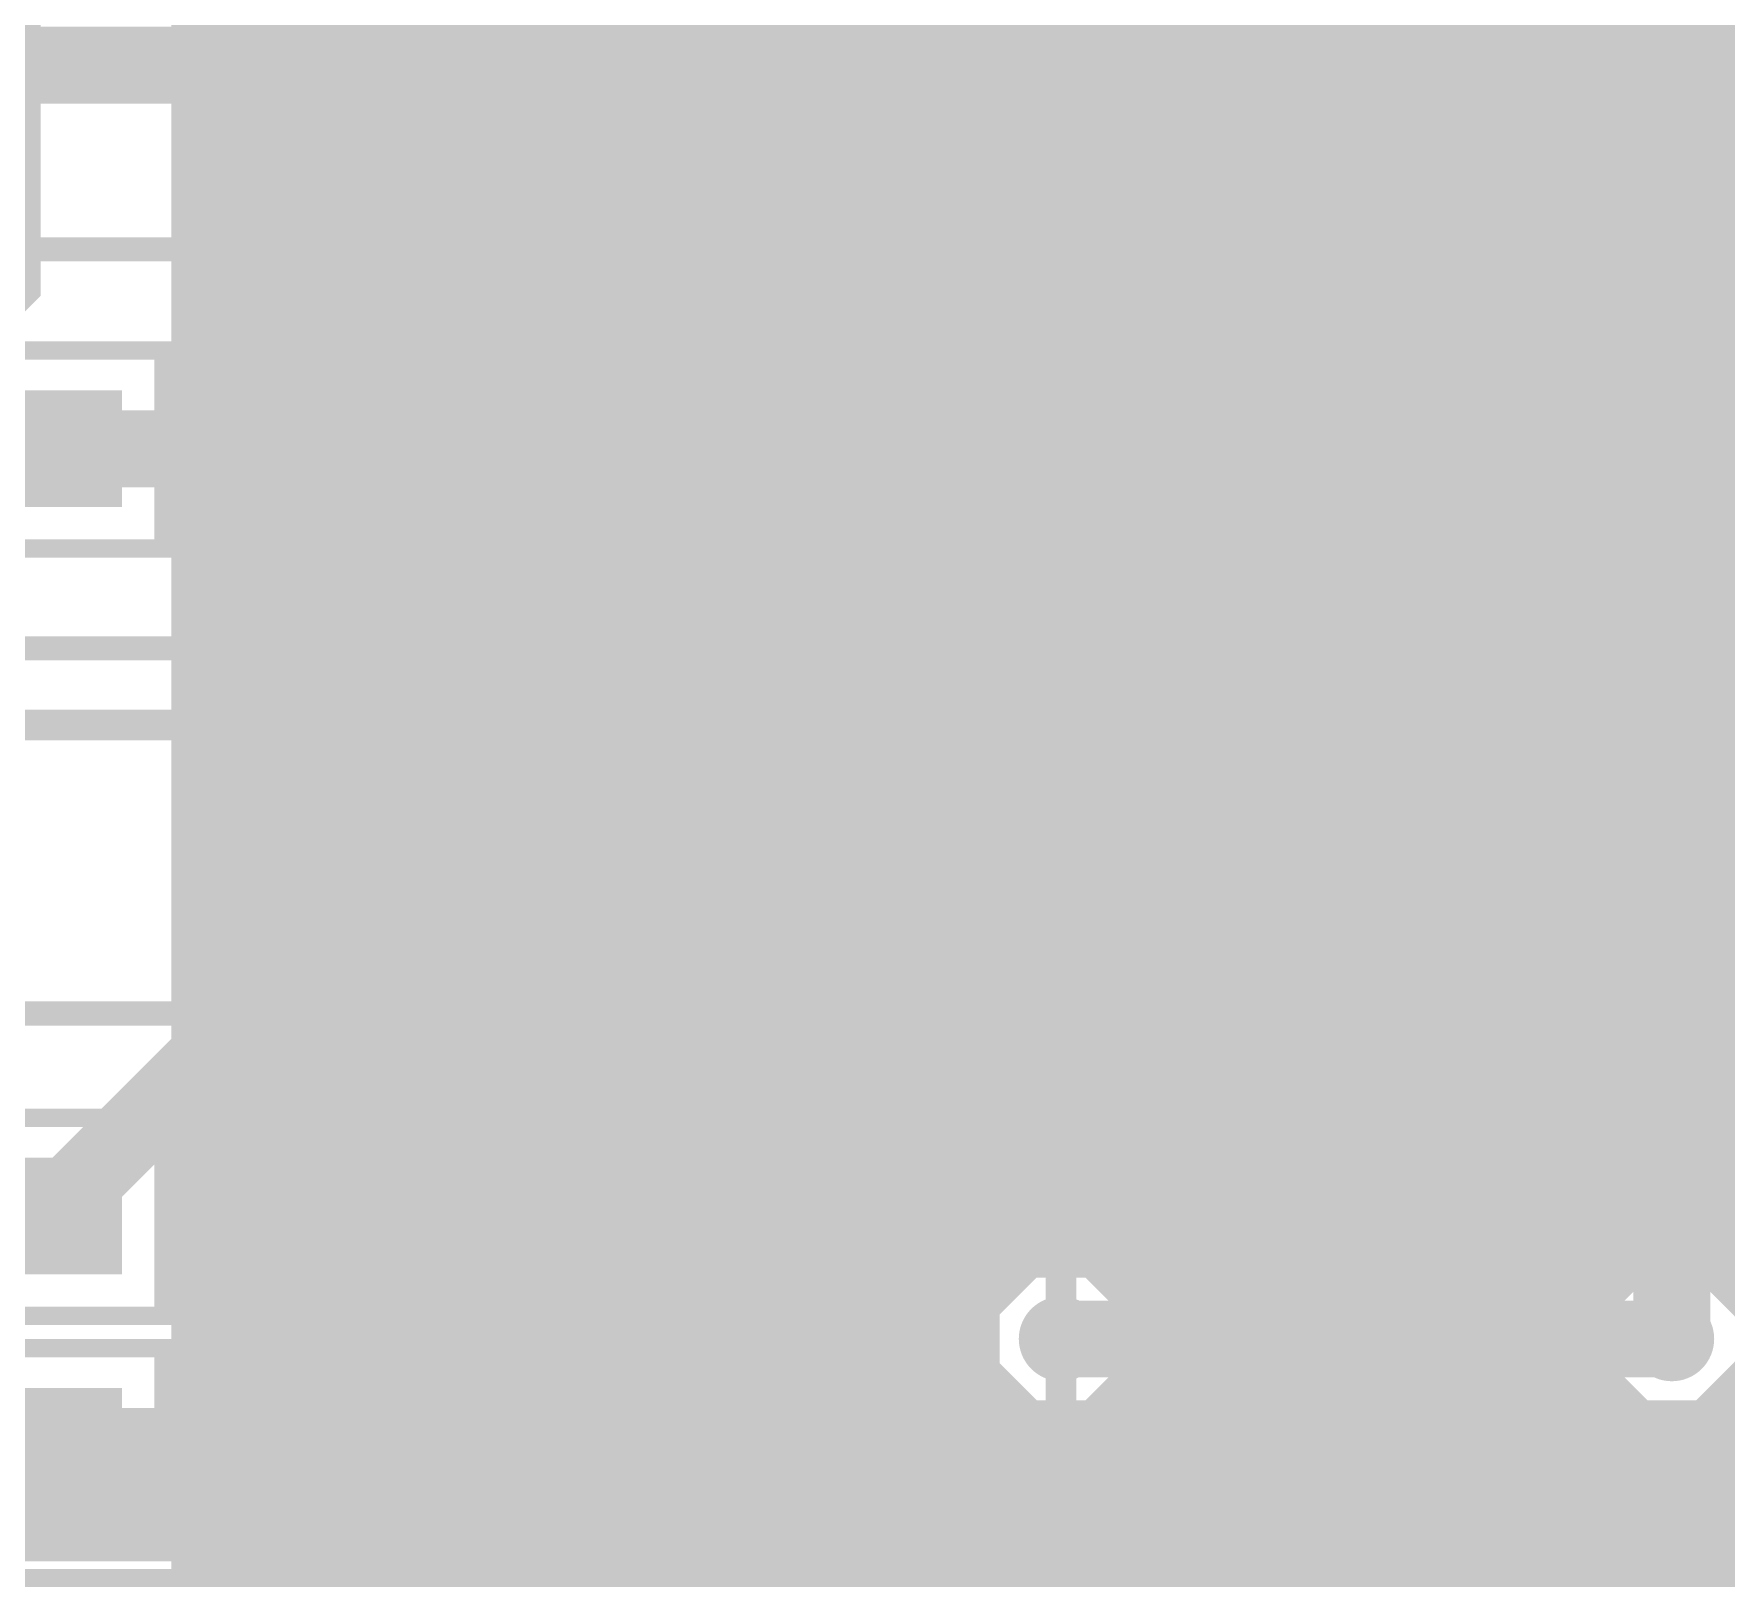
# Model space of a CAD drawing. Extents: x -5 to 208, y -5 to 206.
# Drawn here: x 66.43 to 80.43, y 172.26 to 185.04 of the extents above; entities that cross this region are included whole.
import ezdxf

# ---------------------------------------------------------------- set-up
doc = ezdxf.new("R2010")
doc.units = 0
doc.header["$MEASUREMENT"] = 0
doc.layers.get('0').update_dxf_attribs({"linetype": 'CONTINUOUS'})
for name, color, linetype in [('22-301-0_BOT', 7, 'CONTINUOUS'), ('22-301-0_DRD', 7, 'CONTINUOUS'), ('22-301-0_IN1', 1, 'CONTINUOUS'), ('22-301-0_IN2', 4, 'CONTINUOUS'), ('22-301-0_SMT', 5, 'CONTINUOUS'), ('22-301-0_SPT', 10, 'CONTINUOUS'), ('22-301-0_SST', 14, 'CONTINUOUS'), ('22-301-0_TOP', 9, 'CONTINUOUS'), ('THRUHOLE_TAP', 13, 'CONTINUOUS')]:
    doc.layers.add(name, color=color, linetype=linetype)

# ---------------------------------------------------------------- blocks, each defined once
blk = doc.blocks.new('ROUND_66')
at = {"const_width": 0.35052}
blk.add_lwpolyline([(-0.17526, 0, 1), (0.17526, 0, 1)], format="xyb", close=True, dxfattribs=at)
blk = doc.blocks.new('ROUND_68')
at = {"const_width": 0.35052}
blk.add_lwpolyline([(-0.17526, 0, 1), (0.17526, 0, 1)], format="xyb", close=True, dxfattribs=at)
blk = doc.blocks.new('RECTANGLE_5')
blk.add_solid([(0.4064, 0.4826), (0.4064, -0.4826), (-0.4064, 0.4826), (-0.4064, -0.4826)])
blk = doc.blocks.new('RECTANGLE_21')
blk.add_solid([(0.51308, 0.63627), (0.51308, -0.63627), (-0.51308, 0.63627), (-0.51308, -0.63627)])
blk = doc.blocks.new('RECTANGLE_50')
blk.add_solid([(0.65024, 0.44958), (0.65024, -0.44958), (-0.65024, 0.44958), (-0.65024, -0.44958)])
blk = doc.blocks.new('ROUND_73')
at = {"const_width": 0.10033}
blk.add_lwpolyline([(-0.050164, 0, 1), (0.050164, 0, 1)], format="xyb", close=True, dxfattribs=at)

msp = doc.modelspace()

# ---------------------------------------------------------------- linework, layer by layer
at = {"layer": '22-301-0_BOT'}
for points, const_width in [([(100.34778, 185.52922), (78.21422, 185.52922), (77.47, 184.785), (49.657, 184.785)], 0.635), ([(78.48346, 184.88152), (77.93482, 184.33288)], 0.254), ([(100.1395, 184.88152), (78.48346, 184.88152)], 0.254), ([(100.1268, 184.8866), (78.486, 184.8866)], 0.254), ([(78.5622, 184.88152), (78.5622, 174.8917)], 0.254), ([(78.7908, 184.88152), (78.7908, 174.8917)], 0.254), ([(79.0194, 184.88152), (79.0194, 174.8917)], 0.254), ([(79.248, 184.88152), (79.248, 174.8917)], 0.254), ([(79.4766, 184.88152), (79.4766, 174.8917)], 0.254), ([(79.7052, 184.88152), (79.7052, 174.8917)], 0.254), ([(79.9338, 184.88152), (79.9338, 174.92218)], 0.254), ([(80.1624, 184.88152), (80.1624, 174.89932)], 0.254), ([(80.391, 184.88152), (80.391, 174.78756)], 0.254), ([(151.18842, 184.658), (78.2574, 184.658)], 0.254), ([(78.3336, 184.73166), (78.3336, 174.8917)], 0.254), ([(78.105, 184.50306), (78.105, 174.8917)], 0.254), ([(151.36876, 184.4294), (78.0288, 184.4294)], 0.254), ([(77.8764, 184.27954), (77.8764, 174.8917)], 0.254), ([(77.47, 184.1373), (67.818, 184.1373)], 0.254), ([(67.818, 184.1373), (67.818, 173.3677)], 0.254), ([(68.0466, 184.1373), (68.0466, 173.3677)], 0.254), ([(68.2752, 184.1373), (68.2752, 173.3677)], 0.254), ([(68.5038, 184.1373), (68.5038, 173.3677)], 0.254), ([(68.7324, 184.1373), (68.7324, 173.3677)], 0.254), ([(68.961, 184.1373), (68.961, 173.3677)], 0.254), ([(69.1896, 184.1373), (69.1896, 173.3677)], 0.254), ([(69.4182, 184.1373), (69.4182, 173.3677)], 0.254), ([(69.6468, 184.1373), (69.6468, 173.3677)], 0.254), ([(69.8754, 184.1373), (69.8754, 173.3677)], 0.254), ([(70.104, 184.1373), (70.104, 173.3677)], 0.254), ([(70.3326, 184.1373), (70.3326, 173.3677)], 0.254), ([(70.5612, 184.1373), (70.5612, 173.3677)], 0.254), ([(70.7898, 184.1373), (70.7898, 173.3677)], 0.254), ([(71.0184, 184.1373), (71.0184, 173.3677)], 0.254), ([(71.247, 184.1373), (71.247, 173.3677)], 0.254), ([(71.4756, 184.1373), (71.4756, 173.3677)], 0.254), ([(71.7042, 184.1373), (71.7042, 173.3677)], 0.254), ([(71.9328, 184.1373), (71.9328, 173.3677)], 0.254), ([(72.1614, 184.1373), (72.1614, 173.3677)], 0.254), ([(72.39, 184.1373), (72.39, 173.3677)], 0.254), ([(72.6186, 184.1373), (72.6186, 173.3677)], 0.254), ([(72.8472, 184.1373), (72.8472, 173.3677)], 0.254), ([(73.0758, 184.1373), (73.0758, 173.3677)], 0.254), ([(73.3044, 184.1373), (73.3044, 173.3677)], 0.254), ([(73.533, 184.1373), (73.533, 173.3677)], 0.254), ([(73.7616, 184.1373), (73.7616, 173.3677)], 0.254), ([(73.9902, 184.1373), (73.9902, 173.3677)], 0.254), ([(74.2188, 184.1373), (74.2188, 173.3677)], 0.254), ([(74.4474, 184.1373), (74.4474, 174.72152)], 0.254), ([(74.676, 184.1373), (74.676, 174.87392)], 0.254), ([(74.9046, 184.1373), (74.9046, 174.92218)], 0.254), ([(75.1332, 184.1373), (75.1332, 174.8917)], 0.254), ([(75.3618, 184.1373), (75.3618, 174.8917)], 0.254), ([(75.5904, 184.1373), (75.5904, 174.8917)], 0.254), ([(75.819, 184.1373), (75.819, 174.8917)], 0.254), ([(76.0476, 184.1373), (76.0476, 174.8917)], 0.254), ([(76.2762, 184.1373), (76.2762, 174.8917)], 0.254), ([(76.5048, 184.1373), (76.5048, 174.8917)], 0.254), ([(76.7334, 184.1373), (76.7334, 174.8917)], 0.254), ([(76.962, 184.1373), (76.962, 174.8917)], 0.254), ([(77.1906, 184.1373), (77.1906, 174.8917)], 0.254), ([(77.4192, 184.1373), (77.4192, 174.8917)], 0.254), ([(77.6478, 184.1627), (77.6478, 174.8917)], 0.254), ([(151.65324, 184.2008), (77.7494, 184.2008)], 0.254), ([(202.057, 183.9722), (67.818, 183.9722)], 0.254), ([(202.057, 183.7436), (67.818, 183.7436)], 0.254), ([(202.057, 183.515), (67.818, 183.515)], 0.254), ([(202.057, 183.2864), (67.818, 183.2864)], 0.254), ([(202.057, 183.0578), (67.818, 183.0578)], 0.254), ([(202.057, 182.8292), (67.818, 182.8292)], 0.254), ([(202.057, 182.6006), (67.818, 182.6006)], 0.254), ([(202.057, 182.372), (67.818, 182.372)], 0.254), ([(185.63336, 182.1434), (67.818, 182.1434)], 0.254), ([(185.44794, 181.9148), (67.818, 181.9148)], 0.254), ([(185.37936, 181.6862), (67.818, 181.6862)], 0.254), ([(185.39206, 181.4576), (67.818, 181.4576)], 0.254), ([(185.49112, 181.229), (67.818, 181.229)], 0.254), ([(81.49844, 181.0004), (67.818, 181.0004)], 0.254), ([(81.13522, 180.7718), (67.818, 180.7718)], 0.254), ([(81.01076, 180.5432), (67.818, 180.5432)], 0.254), ([(80.98028, 180.3146), (67.818, 180.3146)], 0.254), ([(81.03108, 180.086), (67.818, 180.086)], 0.254), ([(81.18094, 179.8574), (67.818, 179.8574)], 0.254), ([(91.99626, 179.6288), (67.818, 179.6288)], 0.254), ([(92.22486, 179.4002), (67.818, 179.4002)], 0.254), ([(92.45346, 179.1716), (67.818, 179.1716)], 0.254), ([(92.68206, 178.943), (67.818, 178.943)], 0.254), ([(92.91066, 178.7144), (67.818, 178.7144)], 0.254), ([(93.13926, 178.4858), (67.818, 178.4858)], 0.254), ([(93.36786, 178.2572), (67.818, 178.2572)], 0.254), ([(93.55836, 178.0286), (67.818, 178.0286)], 0.254), ([(106.6038, 177.8), (67.818, 177.8)], 0.254), ([(106.6038, 177.5714), (67.818, 177.5714)], 0.254), ([(106.6038, 177.3428), (67.818, 177.3428)], 0.254), ([(106.6038, 177.1142), (67.818, 177.1142)], 0.254), ([(96.67494, 176.8856), (67.818, 176.8856)], 0.254), ([(96.52508, 176.657), (67.818, 176.657)], 0.254), ([(96.47428, 176.4284), (67.818, 176.4284)], 0.254), ([(96.50476, 176.1998), (67.818, 176.1998)], 0.254), ([(96.62922, 175.9712), (67.818, 175.9712)], 0.254), ([(96.6978, 175.7426), (67.818, 175.7426)], 0.254), ([(96.6978, 175.514), (67.818, 175.514)], 0.254), ([(96.6978, 175.2854), (67.818, 175.2854)], 0.254), ([(96.6978, 175.0568), (67.818, 175.0568)], 0.254), ([(74.58202, 174.8282), (67.818, 174.8282)], 0.254), ([(79.77632, 174.8917), (75.13574, 174.8917)], 0.254), ([(96.6978, 174.8282), (80.33258, 174.8282)], 0.254), ([(74.35088, 174.5996), (67.818, 174.5996)], 0.254), ([(74.93, 174.244), (79.9846, 174.244)], 0.635), ([(74.26198, 174.371), (67.818, 174.371)], 0.254), ([(74.2569, 174.1424), (67.818, 174.1424)], 0.254), ([(74.33564, 173.9138), (67.818, 173.9138)], 0.254), ([(74.4474, 173.76394), (74.4474, 173.3677)], 0.254), ([(80.391, 173.6979), (80.391, 173.3677)], 0.254), ([(74.54138, 173.6852), (67.818, 173.6852)], 0.254), ([(74.676, 173.61408), (74.676, 173.3677)], 0.254), ([(74.9046, 173.56328), (74.9046, 173.3677)], 0.254), ([(75.1332, 173.59376), (75.1332, 173.3677)], 0.254), ([(79.77632, 173.5963), (75.13574, 173.5963)], 0.254), ([(75.3618, 173.5963), (75.3618, 173.3677)], 0.254), ([(75.5904, 173.5963), (75.5904, 173.3677)], 0.254), ([(75.819, 173.5963), (75.819, 173.3677)], 0.254), ([(76.0476, 173.5963), (76.0476, 173.3677)], 0.254), ([(76.2762, 173.5963), (76.2762, 173.3677)], 0.254), ([(76.5048, 173.5963), (76.5048, 173.3677)], 0.254), ([(76.7334, 173.5963), (76.7334, 173.3677)], 0.254), ([(76.962, 173.5963), (76.962, 173.3677)], 0.254), ([(77.1906, 173.5963), (77.1906, 173.3677)], 0.254), ([(77.4192, 173.5963), (77.4192, 173.3677)], 0.254), ([(77.6478, 173.5963), (77.6478, 173.3677)], 0.254), ([(77.8764, 173.5963), (77.8764, 173.3677)], 0.254), ([(78.105, 173.5963), (78.105, 173.3677)], 0.254), ([(78.3336, 173.5963), (78.3336, 173.3677)], 0.254), ([(78.5622, 173.5963), (78.5622, 173.3677)], 0.254), ([(78.7908, 173.5963), (78.7908, 173.3677)], 0.254), ([(79.0194, 173.5963), (79.0194, 173.3677)], 0.254), ([(79.248, 173.5963), (79.248, 173.3677)], 0.254), ([(79.4766, 173.5963), (79.4766, 173.3677)], 0.254), ([(79.7052, 173.5963), (79.7052, 173.3677)], 0.254), ([(79.9338, 173.56582), (79.9338, 173.3677)], 0.254), ([(80.1624, 173.58614), (80.1624, 173.3677)], 0.254), ([(96.6978, 173.6852), (80.37068, 173.6852)], 0.254), ([(96.6978, 173.4566), (67.818, 173.4566)], 0.254), ([(95.42272, 173.3677), (67.818, 173.3677)], 0.254), ([(95.631, 172.72), (64.643, 172.72), (64.008, 172.085)], 0.635)]:
    msp.add_lwpolyline(points, dxfattribs=dict(at, const_width=const_width))
at = {"layer": '22-301-0_BOT', "const_width": 0.254}
for points in [[(77.47, 184.1373, 0.1989118), (77.92799, 184.32701)], [(77.47, 184.1373, 0.1989118), (77.92799, 184.32701)], [(74.93, 174.92472, 0.4142136), (74.24928, 174.244)], [(75.13574, 174.8917, 0.0770437), (74.93, 174.92359)], [(79.9846, 174.92472, 0.077939), (79.77621, 174.89204)], [(80.66532, 174.244, 0.4142136), (79.9846, 174.92472)], [(74.24928, 174.244, 0.4142136), (74.93, 173.56328)], [(79.9846, 173.56328, 0.4142136), (80.66532, 174.244)], [(74.93, 173.56328, 0.0770435), (75.13608, 173.59522)], [(79.77632, 173.5963, 0.0779385), (79.9846, 173.56364)]]:
    msp.add_lwpolyline(points, format="xyb", dxfattribs=at)
at = {"layer": '22-301-0_DRD', "const_width": 0.254}
for points in [[(70.8406, 183.769), (70.4596, 183.388)], [(71.3486, 183.769), (70.8406, 183.769)], [(71.7296, 183.388), (71.3486, 183.769)], [(70.4596, 183.388), (70.4596, 182.88)], [(71.7296, 182.88), (71.7296, 183.388)], [(70.4596, 182.88), (70.8406, 182.499)], [(71.3486, 182.499), (71.7296, 182.88)], [(70.8406, 182.499), (71.3486, 182.499)], [(74.676, 174.879), (74.295, 174.498)], [(75.184, 174.879), (74.676, 174.879)], [(75.565, 174.498), (75.184, 174.879)], [(79.7306, 174.879), (79.3496, 174.498)], [(80.2386, 174.879), (79.7306, 174.879)], [(80.6196, 174.498), (80.2386, 174.879)], [(74.295, 174.498), (74.295, 173.99)], [(75.565, 173.99), (75.565, 174.498)], [(79.3496, 174.498), (79.3496, 173.99)], [(73.4314, 174.371), (73.0504, 173.99)], [(73.4314, 174.371), (73.0504, 173.99)], [(73.9394, 174.371), (73.4314, 174.371)], [(73.9394, 174.371), (73.4314, 174.371)], [(74.3204, 173.99), (73.9394, 174.371)], [(74.3204, 173.99), (73.9394, 174.371)], [(73.0504, 173.99), (73.0504, 173.482)], [(73.0504, 173.99), (73.0504, 173.482)], [(74.295, 173.99), (74.676, 173.609)], [(74.3204, 173.482), (74.3204, 173.99)], [(74.3204, 173.482), (74.3204, 173.99)], [(75.184, 173.609), (75.565, 173.99)], [(79.3496, 173.99), (79.7306, 173.609)], [(80.2386, 173.609), (80.6196, 173.99)], [(74.676, 173.609), (75.184, 173.609)], [(79.7306, 173.609), (80.2386, 173.609)], [(73.0504, 173.482), (73.4314, 173.101)], [(73.0504, 173.482), (73.4314, 173.101)], [(73.9394, 173.101), (74.3204, 173.482)], [(73.9394, 173.101), (74.3204, 173.482)], [(73.4314, 173.101), (73.9394, 173.101)], [(73.4314, 173.101), (73.9394, 173.101)]]:
    msp.add_lwpolyline(points, dxfattribs=at)
at = {"layer": '22-301-0_IN1', "const_width": 0.254}
for points in [[(67.691, 203.327), (67.691, 155.95092)], [(67.8688, 203.327), (67.8688, 155.99664)], [(68.0974, 203.327), (68.0974, 155.98394)], [(68.326, 203.327), (68.326, 155.88488)], [(68.5546, 203.327), (68.5546, 155.62072)], [(70.1548, 203.327), (70.1548, 136.65708)], [(71.755, 203.327), (71.755, 158.52902)], [(71.9836, 203.327), (71.9836, 158.53156)], [(72.2122, 203.327), (72.2122, 158.45536)], [(72.4408, 203.327), (72.4408, 158.24708)], [(72.6694, 203.327), (72.6694, 153.96972)], [(72.898, 203.327), (72.898, 154.23388)], [(73.1266, 203.327), (73.1266, 154.33294)], [(73.3552, 203.327), (73.3552, 154.34564)], [(73.5838, 203.327), (73.5838, 154.27706)], [(73.8124, 203.327), (73.8124, 154.09164)], [(75.4126, 203.327), (75.4126, 174.72152)], [(75.6412, 203.327), (75.6412, 172.12818)], [(75.8698, 203.327), (75.8698, 172.10532)], [(76.0984, 203.327), (76.0984, 171.99356)], [(76.327, 203.327), (76.327, 171.6913)], [(76.5556, 203.327), (76.5556, 126.90094)], [(76.7842, 203.327), (76.7842, 126.91364)], [(77.0128, 203.327), (77.0128, 126.84506)], [(77.2414, 203.327), (77.2414, 161.84372)], [(77.47, 203.327), (77.47, 162.10788)], [(77.6986, 203.327), (77.6986, 162.20694)], [(77.9272, 203.327), (77.9272, 162.21964)], [(78.1558, 203.327), (78.1558, 162.15106)], [(78.3844, 203.327), (78.3844, 161.96564)], [(78.613, 203.327), (78.613, 158.02102)], [(78.8416, 203.327), (78.8416, 158.02356)], [(79.0702, 203.327), (79.0702, 157.94736)], [(79.2988, 203.327), (79.2988, 157.73908)], [(79.5274, 203.327), (79.5274, 174.74692)], [(79.756, 203.327), (79.756, 174.88408)], [(79.9846, 203.327), (79.9846, 174.92472)], [(80.2132, 203.327), (80.2132, 174.88408)], [(80.4418, 203.327), (80.4418, 174.74692)], [(71.5264, 196.43344), (71.5264, 158.44012)], [(70.3834, 196.11594), (70.3834, 154.35072)], [(71.2978, 196.07022), (71.2978, 158.20898)], [(70.612, 195.96608), (70.612, 154.61488)], [(70.8406, 195.91528), (70.8406, 154.71394)], [(71.0692, 195.94576), (71.0692, 154.72664)], [(68.7832, 193.92138), (68.7832, 157.35808)], [(69.9262, 193.96202), (69.9262, 157.31998)], [(69.6976, 193.73088), (69.6976, 157.55112)], [(69.0118, 193.71564), (69.0118, 157.56636)], [(69.2404, 193.6369), (69.2404, 157.64256)], [(69.469, 193.64198), (69.469, 157.64002)], [(75.184, 192.28816), (75.184, 174.87392)], [(74.041, 192.07988), (74.041, 153.84272)], [(74.2696, 191.91224), (74.2696, 174.40402)], [(74.9554, 191.9859), (74.9554, 174.92218)], [(74.4982, 191.85382), (74.4982, 174.76978)], [(74.7268, 191.87414), (74.7268, 174.8917)], [(99.84994, 185.0644), (67.691, 185.0644)], [(151.09444, 184.8358), (67.691, 184.8358)], [(151.22398, 184.6072), (67.691, 184.6072)], [(151.41956, 184.3786), (67.691, 184.3786)], [(151.74214, 184.15), (67.691, 184.15)], [(199.644, 183.9214), (67.691, 183.9214)], [(199.644, 183.6928), (67.691, 183.6928)], [(199.644, 183.4642), (67.691, 183.4642)], [(199.644, 183.2356), (67.691, 183.2356)], [(199.644, 183.007), (67.691, 183.007)], [(199.644, 182.7784), (67.691, 182.7784)], [(199.644, 182.5498), (67.691, 182.5498)], [(199.644, 182.3212), (67.691, 182.3212)], [(185.57494, 182.0926), (67.691, 182.0926)], [(185.42508, 181.864), (67.691, 181.864)], [(185.37428, 181.6354), (67.691, 181.6354)], [(185.40476, 181.4068), (67.691, 181.4068)], [(185.52922, 181.1782), (67.691, 181.1782)], [(81.35874, 180.9496), (67.691, 180.9496)], [(81.09712, 180.721), (67.691, 180.721)], [(80.99806, 180.4924), (67.691, 180.4924)], [(80.98536, 180.2638), (67.691, 180.2638)], [(81.05394, 180.0352), (67.691, 180.0352)], [(81.23936, 179.8066), (67.691, 179.8066)], [(106.49712, 179.578), (67.691, 179.578)], [(106.39806, 179.3494), (67.691, 179.3494)], [(93.59138, 179.1208), (67.691, 179.1208)], [(93.38564, 178.8922), (67.691, 178.8922)], [(93.3069, 178.6636), (67.691, 178.6636)], [(93.31198, 178.435), (67.691, 178.435)], [(93.40088, 178.2064), (67.691, 178.2064)], [(93.63202, 177.9778), (67.691, 177.9778)], [(109.95914, 177.7492), (67.691, 177.7492)], [(110.0709, 177.5206), (67.691, 177.5206)], [(110.37316, 177.292), (67.691, 177.292)], [(96.99244, 177.0634), (67.691, 177.0634)], [(96.62922, 176.8348), (67.691, 176.8348)], [(96.50476, 176.6062), (67.691, 176.6062)], [(96.47428, 176.3776), (67.691, 176.3776)], [(96.52508, 176.149), (67.691, 176.149)], [(96.67494, 175.9204), (67.691, 175.9204)], [(187.05576, 175.6918), (67.691, 175.6918)], [(187.18022, 175.4632), (67.691, 175.4632)], [(187.54344, 175.2346), (67.691, 175.2346)], [(199.644, 175.006), (67.691, 175.006)], [(74.50836, 174.7774), (67.691, 174.7774)], [(79.56296, 174.7774), (75.35164, 174.7774)], [(199.644, 174.7774), (80.40624, 174.7774)], [(74.32294, 174.5488), (67.691, 174.5488)], [(79.37754, 174.5488), (75.53706, 174.5488)], [(74.25436, 174.3202), (67.691, 174.3202)], [(79.30896, 174.3202), (75.60564, 174.3202)], [(74.26706, 174.0916), (67.691, 174.0916)], [(74.2696, 174.08144), (74.2696, 156.37764)], [(79.32166, 174.0916), (75.59294, 174.0916)], [(74.36612, 173.863), (67.691, 173.863)], [(79.42072, 173.863), (75.49388, 173.863)], [(199.644, 173.863), (80.54848, 173.863)], [(74.4982, 173.71822), (74.4982, 156.56306)], [(75.4126, 173.76394), (75.4126, 172.06976)], [(79.5274, 173.74108), (79.5274, 155.87218)], [(80.4418, 173.74108), (80.4418, 167.259)], [(74.62774, 173.6344), (67.691, 173.6344)], [(74.7268, 173.59376), (74.7268, 156.63164)], [(74.9554, 173.56328), (74.9554, 156.61894)], [(75.184, 173.61408), (75.184, 171.90212)], [(79.68234, 173.6344), (75.22972, 173.6344)], [(79.756, 173.60392), (79.756, 155.82392)], [(79.9846, 173.56328), (79.9846, 167.259)], [(80.2132, 173.60392), (80.2132, 167.259)], [(119.59844, 173.6344), (80.28432, 173.6344)], [(119.23522, 173.4058), (67.691, 173.4058)], [(95.12808, 173.1772), (67.691, 173.1772)], [(94.99092, 172.9486), (67.691, 172.9486)], [(94.95028, 172.72), (67.691, 172.72)], [(94.99092, 172.4914), (67.691, 172.4914)], [(95.12808, 172.2628), (67.691, 172.2628)]]:
    msp.add_lwpolyline(points, dxfattribs=at)
for points in [[(74.93, 174.92472, 0.4142136), (74.24928, 174.244)], [(75.61072, 174.244, 0.4142136), (74.93, 174.92472)], [(79.9846, 174.92472, 0.4142136), (79.30388, 174.244)], [(80.66532, 174.244, 0.4142136), (79.9846, 174.92472)], [(74.24928, 174.244, 0.4142136), (74.93, 173.56328)], [(74.93, 173.56328, 0.4142136), (75.61072, 174.244)], [(79.30388, 174.244, 0.4142136), (79.9846, 173.56328)], [(79.9846, 173.56328, 0.4142136), (80.66532, 174.244)]]:
    msp.add_lwpolyline(points, format="xyb", dxfattribs=at)
at = {"layer": '22-301-0_IN2', "const_width": 0.254}
for points in [[(67.691, 205.232), (67.691, 179.7812)], [(67.8688, 205.232), (67.8688, 179.7812)], [(68.0974, 205.232), (68.0974, 179.7812)], [(68.326, 205.232), (68.326, 179.7812)], [(68.5546, 205.232), (68.5546, 179.7812)], [(70.1548, 205.232), (70.1548, 179.7812)], [(71.755, 205.232), (71.755, 179.7812)], [(71.9836, 205.232), (71.9836, 179.7812)], [(72.2122, 205.232), (72.2122, 179.7812)], [(72.4408, 205.232), (72.4408, 179.7812)], [(72.6694, 205.232), (72.6694, 179.7812)], [(72.898, 205.232), (72.898, 179.7812)], [(73.1266, 205.232), (73.1266, 179.7812)], [(73.3552, 205.232), (73.3552, 179.7812)], [(73.5838, 205.232), (73.5838, 179.7812)], [(73.8124, 205.232), (73.8124, 179.7812)], [(75.4126, 205.232), (75.4126, 179.7812)], [(75.6412, 205.232), (75.6412, 179.7812)], [(75.8698, 205.232), (75.8698, 179.7812)], [(76.0984, 205.232), (76.0984, 179.7812)], [(76.327, 205.232), (76.327, 179.7812)], [(76.5556, 205.232), (76.5556, 179.7812)], [(76.7842, 205.232), (76.7842, 179.7812)], [(77.0128, 205.232), (77.0128, 179.7812)], [(77.2414, 205.232), (77.2414, 179.7812)], [(77.47, 205.232), (77.47, 179.7812)], [(77.6986, 205.232), (77.6986, 179.7812)], [(77.9272, 205.232), (77.9272, 179.7812)], [(78.1558, 205.232), (78.1558, 179.7812)], [(78.3844, 205.232), (78.3844, 179.7812)], [(78.613, 205.232), (78.613, 179.7812)], [(78.8416, 205.232), (78.8416, 179.7812)], [(79.0702, 205.232), (79.0702, 179.7812)], [(79.2988, 205.232), (79.2988, 179.7812)], [(79.5274, 205.232), (79.5274, 179.7812)], [(79.756, 205.232), (79.756, 179.7812)], [(79.9846, 205.232), (79.9846, 179.7812)], [(80.2132, 205.232), (80.2132, 179.7812)], [(80.4418, 205.232), (80.4418, 179.7812)], [(71.5264, 196.43344), (71.5264, 179.7812)], [(70.3834, 196.11594), (70.3834, 179.7812)], [(71.2978, 196.07022), (71.2978, 179.7812)], [(70.612, 195.96608), (70.612, 179.7812)], [(70.8406, 195.91528), (70.8406, 179.7812)], [(71.0692, 195.94576), (71.0692, 179.7812)], [(68.7832, 193.92138), (68.7832, 179.7812)], [(69.9262, 193.96202), (69.9262, 179.7812)], [(69.6976, 193.73088), (69.6976, 179.7812)], [(69.0118, 193.71564), (69.0118, 179.7812)], [(69.2404, 193.6369), (69.2404, 179.7812)], [(69.469, 193.64198), (69.469, 179.7812)], [(75.184, 192.28816), (75.184, 179.7812)], [(74.041, 192.07988), (74.041, 179.7812)], [(74.2696, 191.91224), (74.2696, 179.7812)], [(74.9554, 191.9859), (74.9554, 179.7812)], [(74.4982, 191.85382), (74.4982, 179.7812)], [(74.7268, 191.87414), (74.7268, 179.7812)], [(99.9363, 184.9882), (67.691, 184.9882)], [(151.13, 184.7596), (67.691, 184.7596)], [(151.27986, 184.531), (67.691, 184.531)], [(151.50846, 184.3024), (67.691, 184.3024)], [(151.9174, 184.0738), (67.691, 184.0738)], [(199.644, 183.8452), (67.691, 183.8452)], [(199.644, 183.6166), (67.691, 183.6166)], [(199.644, 183.388), (67.691, 183.388)], [(199.644, 183.1594), (67.691, 183.1594)], [(199.644, 182.9308), (67.691, 182.9308)], [(199.644, 182.7022), (67.691, 182.7022)], [(199.644, 182.4736), (67.691, 182.4736)], [(185.81116, 182.245), (67.691, 182.245)], [(185.5089, 182.0164), (67.691, 182.0164)], [(185.39714, 181.7878), (67.691, 181.7878)], [(185.37682, 181.5592), (67.691, 181.5592)], [(185.43524, 181.3306), (67.691, 181.3306)], [(185.60288, 181.102), (67.691, 181.102)], [(81.23936, 180.8734), (67.691, 180.8734)], [(81.05394, 180.6448), (67.691, 180.6448)], [(22.352, 180.467), (22.352, 180.34), (23.368, 179.324), (106.172, 179.324), (106.807, 179.959), (107.315, 179.959), (108.077, 179.197), (146.812, 179.197), (147.066, 179.451), (196.469, 179.451), (197.485, 180.467)], [(80.98536, 180.4162), (67.691, 180.4162)], [(80.99806, 180.1876), (67.691, 180.1876)], [(81.09712, 179.959), (67.691, 179.959)], [(81.27238, 179.7812), (67.691, 179.7812)], [(67.691, 178.8668), (67.691, 157.49016)], [(93.37294, 178.8668), (67.691, 178.8668)], [(93.35008, 178.816), (67.691, 178.816)], [(67.8688, 178.8668), (67.8688, 157.66796)], [(68.0974, 178.8668), (68.0974, 157.89656)], [(68.326, 178.8668), (68.326, 158.12516)], [(68.5546, 178.8668), (68.5546, 158.35376)], [(68.7832, 178.8668), (68.7832, 158.58236)], [(69.0118, 178.8668), (69.0118, 158.81096)], [(69.2404, 178.8668), (69.2404, 159.03956)], [(69.469, 178.8668), (69.469, 159.26816)], [(69.6976, 178.8668), (69.6976, 159.49676)], [(69.9262, 178.8668), (69.9262, 159.72536)], [(70.1548, 178.8668), (70.1548, 159.95396)], [(70.3834, 178.8668), (70.3834, 160.18256)], [(70.612, 178.8668), (70.612, 160.41116)], [(70.8406, 178.8668), (70.8406, 160.63976)], [(71.0692, 178.8668), (71.0692, 160.86836)], [(71.2978, 178.8668), (71.2978, 161.09696)], [(71.5264, 178.8668), (71.5264, 161.32556)], [(71.755, 178.8668), (71.755, 161.55416)], [(71.9836, 178.8668), (71.9836, 161.78276)], [(72.2122, 178.8668), (72.2122, 162.01136)], [(72.4408, 178.8668), (72.4408, 162.23996)], [(72.6694, 178.8668), (72.6694, 162.46856)], [(72.898, 178.8668), (72.898, 162.68446)], [(73.1266, 178.8668), (73.1266, 162.7632)], [(73.3552, 178.8668), (73.3552, 162.7632)], [(73.5838, 178.8668), (73.5838, 162.7632)], [(73.8124, 178.8668), (73.8124, 162.7632)], [(74.041, 178.8668), (74.041, 162.7632)], [(74.2696, 178.8668), (74.2696, 174.40402)], [(74.4982, 178.8668), (74.4982, 174.76978)], [(74.7268, 178.8668), (74.7268, 174.8917)], [(74.9554, 178.8668), (74.9554, 174.92218)], [(75.184, 178.8668), (75.184, 174.87392)], [(75.4126, 178.8668), (75.4126, 174.72152)], [(75.6412, 178.8668), (75.6412, 172.12818)], [(75.8698, 178.8668), (75.8698, 172.10532)], [(76.0984, 178.8668), (76.0984, 171.99356)], [(76.327, 178.8668), (76.327, 171.6913)], [(76.5556, 178.8668), (76.5556, 171.23156)], [(76.7842, 178.8668), (76.7842, 171.00296)], [(77.0128, 178.8668), (77.0128, 170.77436)], [(77.2414, 178.8668), (77.2414, 170.54576)], [(77.47, 178.8668), (77.47, 170.31716)], [(77.6986, 178.8668), (77.6986, 170.08856)], [(77.9272, 178.8668), (77.9272, 169.85996)], [(78.1558, 178.8668), (78.1558, 169.63136)], [(78.3844, 178.8668), (78.3844, 169.40276)], [(78.613, 178.8668), (78.613, 169.17416)], [(78.8416, 178.8668), (78.8416, 168.94556)], [(79.0702, 178.8668), (79.0702, 168.71696)], [(79.2988, 178.8668), (79.2988, 168.48836)], [(79.5274, 178.8668), (79.5274, 174.74692)], [(79.756, 178.8668), (79.756, 174.88408)], [(79.9846, 178.8668), (79.9846, 174.92472)], [(80.2132, 178.8668), (80.2132, 174.88408)], [(80.4418, 178.8668), (80.4418, 174.74692)], [(93.29928, 178.5874), (67.691, 178.5874)], [(93.32976, 178.3588), (67.691, 178.3588)], [(93.45422, 178.1302), (67.691, 178.1302)], [(93.81744, 177.9016), (67.691, 177.9016)], [(109.98708, 177.673), (67.691, 177.673)], [(110.13694, 177.4444), (67.691, 177.4444)], [(148.209, 177.2158), (67.691, 177.2158)], [(96.80702, 176.9872), (67.691, 176.9872)], [(96.57588, 176.7586), (67.691, 176.7586)], [(96.48698, 176.53), (67.691, 176.53)], [(96.4819, 176.3014), (67.691, 176.3014)], [(96.56064, 176.0728), (67.691, 176.0728)], [(96.76638, 175.8442), (67.691, 175.8442)], [(147.4597, 175.6156), (67.691, 175.6156)], [(187.25388, 175.387), (67.691, 175.387)], [(199.644, 175.1584), (67.691, 175.1584)], [(199.644, 174.9298), (67.691, 174.9298)], [(74.42708, 174.7012), (67.691, 174.7012)], [(79.48168, 174.7012), (75.43292, 174.7012)], [(199.644, 174.7012), (80.48752, 174.7012)], [(74.28992, 174.4726), (67.691, 174.4726)], [(79.34452, 174.4726), (75.57008, 174.4726)], [(74.24928, 174.244), (67.691, 174.244)], [(79.30388, 174.244), (75.61072, 174.244)], [(74.28992, 174.0154), (67.691, 174.0154)], [(74.2696, 174.08144), (74.2696, 162.7632)], [(79.34452, 174.0154), (75.57008, 174.0154)], [(74.42708, 173.7868), (67.691, 173.7868)], [(74.4982, 173.71822), (74.4982, 162.7632)], [(75.4126, 173.76394), (75.4126, 172.06976)], [(79.48168, 173.7868), (75.43292, 173.7868)], [(79.5274, 173.74108), (79.5274, 168.4782)], [(80.4418, 173.74108), (80.4418, 168.4782)], [(199.644, 173.7868), (80.48752, 173.7868)], [(119.41302, 173.5582), (67.691, 173.5582)], [(74.7268, 173.59376), (74.7268, 162.7632)], [(74.9554, 173.56328), (74.9554, 162.7632)], [(75.184, 173.61408), (75.184, 171.90212)], [(79.756, 173.60392), (79.756, 168.4782)], [(79.9846, 173.56328), (79.9846, 168.4782)], [(80.2132, 173.60392), (80.2132, 168.4782)], [(95.32874, 173.3296), (67.691, 173.3296)], [(95.06712, 173.101), (67.691, 173.101)], [(94.96806, 172.8724), (67.691, 172.8724)], [(94.95536, 172.6438), (67.691, 172.6438)], [(95.02394, 172.4152), (67.691, 172.4152)], [(95.20936, 172.1866), (67.691, 172.1866)]]:
    msp.add_lwpolyline(points, dxfattribs=at)
for points in [[(74.93, 174.92472, 0.4142136), (74.24928, 174.244)], [(75.61072, 174.244, 0.4142136), (74.93, 174.92472)], [(79.9846, 174.92472, 0.4142136), (79.30388, 174.244)], [(80.66532, 174.244, 0.4142136), (79.9846, 174.92472)], [(74.24928, 174.244, 0.4142136), (74.93, 173.56328)], [(74.93, 173.56328, 0.4142136), (75.61072, 174.244)], [(79.30388, 174.244, 0.4142136), (79.9846, 173.56328)], [(79.9846, 173.56328, 0.4142136), (80.66532, 174.244)]]:
    msp.add_lwpolyline(points, format="xyb", dxfattribs=at)
at = {"layer": '22-301-0_SST'}
for points, const_width in [([(66.294, 186.2836), (70.104, 186.2836), (70.104, 183.261), (65.7606, 183.261), (65.7606, 185.7502), (66.294, 186.2836)], 0.20066), ([(78.486, 183.2864), (74.676, 183.2864), (74.676, 186.309), (79.0194, 186.309), (79.0194, 183.8198), (78.486, 183.2864)], 0.20066), ([(80.09636, 183.44642), (80.09636, 183.1213)], 0.1524), ([(80.23352, 183.45404), (80.23352, 183.11368)], 0.1524), ([(80.34528, 183.34228), (80.00492, 183.34228)], 0.1524), ([(80.33766, 183.20512), (80.01254, 183.20512)], 0.1524), ([(76.62418, 181.82844), (76.62418, 182.84444), (76.50734, 182.67426)], 0.1524), ([(72.00138, 181.92496), (72.35698, 181.92496), (72.47382, 182.26278), (72.47382, 182.60314), (72.35698, 182.94096), (72.00138, 182.94096)], 0.1524), ([(72.0598, 181.92496), (72.0598, 182.94096)], 0.1524), ([(73.2536, 181.92496), (72.83958, 181.92496), (72.83958, 182.94096)], 0.1524), ([(74.0918, 181.92496), (73.61682, 181.92496), (74.0918, 182.60314), (74.0918, 182.77078), (74.03338, 182.94096), (73.67778, 182.94096), (73.61682, 182.77078)], 0.1524), ([(76.02474, 182.84444), (76.02474, 181.99862), (75.96378, 181.82844), (75.60818, 181.82844), (75.54976, 181.99862), (75.54976, 182.84444)], 0.1524), ([(77.52334, 182.33644), (77.58176, 182.50662), (77.58176, 182.67426), (77.52334, 182.84444), (77.16774, 182.84444), (77.10678, 182.67426), (77.10678, 182.50662), (77.16774, 182.33644), (77.52334, 182.33644), (77.58176, 182.16626), (77.58176, 181.99862), (77.52334, 181.82844), (77.16774, 181.82844), (77.10678, 181.99862), (77.10678, 182.16626), (77.16774, 182.33644)], 0.1524), ([(71.628, 182.245), (71.628, 180.975), (71.374, 180.721), (68.072, 180.721), (68.072, 182.499), (71.374, 182.499), (71.628, 182.245)], 0.1524), ([(70.104, 182.499), (70.104, 180.721)], 0.1524), ([(64.5795, 180.7845), (67.5005, 180.7845), (67.5005, 182.4228), (64.5795, 182.4228), (64.5795, 180.7845)], 0.1524), ([(76.74356, 181.82844), (76.50734, 181.82844)], 0.1524), ([(73.41616, 181.36616), (73.41616, 181.04358)], 0.1524), ([(73.55332, 181.37378), (73.55332, 181.03596)], 0.1524), ([(73.66254, 181.26456), (73.32472, 181.26456)], 0.1524), ([(75.184, 181.2036), (78.994, 181.2036), (78.994, 178.181), (74.6506, 178.181), (74.6506, 180.6702), (75.184, 181.2036)], 0.20066), ([(73.65492, 181.1274), (73.33234, 181.1274)], 0.1524), ([(69.596, 176.9364), (65.786, 176.9364), (65.786, 179.959), (70.1294, 179.959), (70.1294, 177.4698), (69.596, 176.9364)], 0.20066), ([(76.93406, 177.79238), (76.93406, 176.94656), (76.87564, 176.77638), (76.52004, 176.77638), (76.46162, 176.94656), (76.46162, 177.79238)], 0.1524), ([(77.77226, 176.77638), (77.29982, 176.77638), (77.77226, 177.45456), (77.77226, 177.6222), (77.71384, 177.79238), (77.35824, 177.79238), (77.29982, 177.6222)], 0.1524), ([(78.19644, 177.28438), (78.55204, 177.28438), (78.61046, 177.1142), (78.61046, 176.94656), (78.55204, 176.77638), (78.19644, 176.77638), (78.13802, 176.94656), (78.13802, 177.1142), (78.37424, 177.79238)], 0.1524), ([(71.45528, 176.99228), (71.11492, 176.99228)], 0.1524), ([(71.20636, 177.09642), (71.20636, 176.7713)], 0.1524), ([(71.34352, 177.10404), (71.34352, 176.76368)], 0.1524), ([(71.44766, 176.85512), (71.12254, 176.85512)], 0.1524), ([(75.7555, 176.7205), (72.8345, 176.7205), (72.8345, 175.0822), (75.7555, 175.0822), (75.7555, 176.7205)], 0.1524), ([(67.89166, 176.0474), (68.24726, 176.0474), (68.3641, 176.21758), (68.3641, 176.38776), (68.24726, 176.5554), (67.89166, 176.5554), (67.89166, 175.5394)], 0.1524), ([(69.2023, 175.87976), (68.72986, 175.87976), (68.96608, 176.5554), (69.08546, 176.5554), (69.08546, 175.5394)], 0.1524), ([(69.98208, 176.0474), (69.62648, 176.0474), (69.56806, 176.21758), (69.56806, 176.38776), (69.62648, 176.5554), (69.98208, 176.5554), (70.0405, 176.38776), (70.0405, 176.21758), (69.80428, 175.5394)], 0.1524), ([(64.5795, 174.4345), (67.5005, 174.4345), (67.5005, 176.0728), (64.5795, 176.0728), (64.5795, 174.4345)], 0.1524), ([(68.1863, 176.0474), (68.3641, 175.5394)], 0.1524), ([(76.24572, 175.57242), (76.60132, 175.57242), (76.71816, 175.74006), (76.71816, 175.91024), (76.60132, 176.08042), (76.24572, 176.08042), (76.24572, 175.06442)], 0.1524), ([(77.08392, 175.23206), (77.14234, 175.06442), (77.49794, 175.06442), (77.55636, 175.23206), (77.55636, 175.57242), (77.43952, 175.74006), (77.08392, 175.74006), (77.08392, 176.08042), (77.55636, 176.08042)], 0.1524), ([(78.39456, 175.40224), (77.92212, 175.40224), (78.15834, 176.08042), (78.27772, 176.08042), (78.27772, 175.06442)], 0.1524), ([(76.54036, 175.57242), (76.71816, 175.06442)], 0.1524), ([(67.89166, 174.5234), (68.24726, 174.5234), (68.3641, 174.69358), (68.3641, 174.86376), (68.24726, 175.0314), (67.89166, 175.0314), (67.89166, 174.0154)], 0.1524), ([(69.2023, 174.35576), (68.72986, 174.35576), (68.96608, 175.0314), (69.08546, 175.0314), (69.08546, 174.0154)], 0.1524), ([(69.98208, 174.5234), (70.0405, 174.69358), (70.0405, 174.86376), (69.98208, 175.0314), (69.62648, 175.0314), (69.56806, 174.86376), (69.56806, 174.69358), (69.62648, 174.5234), (69.98208, 174.5234), (70.0405, 174.35576), (70.0405, 174.18558), (69.98208, 174.0154), (69.62648, 174.0154), (69.56806, 174.18558), (69.56806, 174.35576), (69.62648, 174.5234)], 0.1524), ([(68.1863, 174.5234), (68.3641, 174.0154)], 0.1524), ([(64.5795, 172.5295), (67.5005, 172.5295), (67.5005, 174.1678), (64.5795, 174.1678), (64.5795, 172.5295)], 0.1524), ([(67.89166, 173.1264), (68.24726, 173.1264), (68.3641, 173.29658), (68.3641, 173.46676), (68.24726, 173.6344), (67.89166, 173.6344), (67.89166, 172.6184)], 0.1524), ([(68.72986, 172.78858), (68.78828, 172.6184), (69.14388, 172.6184), (69.2023, 172.78858), (69.2023, 173.1264), (69.08546, 173.29658), (68.72986, 173.29658), (68.72986, 173.6344), (69.2023, 173.6344)], 0.1524), ([(69.6849, 172.6184), (70.0405, 173.6344), (69.56806, 173.6344)], 0.1524), ([(78.486, 170.5864), (74.676, 170.5864), (74.676, 173.609), (79.0194, 173.609), (79.0194, 171.1198), (78.486, 170.5864)], 0.20066), ([(68.1863, 173.1264), (68.3641, 172.6184)], 0.1524), ([(64.5795, 170.6245), (67.5005, 170.6245), (67.5005, 172.2628), (64.5795, 172.2628), (64.5795, 170.6245)], 0.1524), ([(71.628, 172.085), (71.628, 170.815), (71.374, 170.561), (68.072, 170.561), (68.072, 172.339), (71.374, 172.339), (71.628, 172.085)], 0.1524), ([(70.104, 172.339), (70.104, 170.561)], 0.1524)]:
    msp.add_lwpolyline(points, dxfattribs=dict(at, const_width=const_width))
at = {"layer": '22-301-0_SST', "const_width": 0.1524}
for points in [[(80.1751, 183.4642, 0.4142136), (79.99476, 183.28386)], [(80.35544, 183.28386, 0.4142136), (80.1751, 183.4642)], [(79.99476, 183.28386, 0.4142136), (80.1751, 183.10352)], [(80.1751, 183.10352, 0.4142136), (80.35544, 183.28386)], [(73.4949, 181.38394, 0.4142136), (73.31456, 181.2036)], [(73.6727, 181.2036, 0.4142136), (73.4949, 181.3814)], [(73.31456, 181.2036, 0.4142136), (73.4949, 181.02326)], [(73.4949, 181.0258, 0.4142136), (73.6727, 181.2036)], [(71.2851, 177.1142, 0.4142136), (71.10476, 176.93386)], [(71.46544, 176.93386, 0.4142136), (71.2851, 177.1142)], [(71.10476, 176.93386, 0.4142136), (71.2851, 176.75352)], [(71.2851, 176.75352, 0.4142136), (71.46544, 176.93386)]]:
    msp.add_lwpolyline(points, format="xyb", dxfattribs=at)
at = {"layer": '22-301-0_TOP'}
for points, const_width in [([(75.692, 171.45), (75.819, 171.45), (75.819, 179.959), (75.057, 180.721), (75.057, 191.008), (73.66, 192.405), (73.66, 192.786), (73.66, 194.183), (73.787, 194.31), (73.6854, 194.31)], 0.254), ([(75.692, 157.353), (75.692, 170.434), (76.454, 171.196), (76.454, 172.847), (76.327, 172.974), (76.327, 180.213), (75.565, 180.975), (75.565, 191.516), (74.549, 192.532)], 0.254), ([(65.3288, 187.96), (65.3288, 186.8932), (66.167, 186.055), (66.167, 183.007), (65.3288, 182.1688), (65.3288, 181.61)], 0.635), ([(71.0946, 184.15), (71.755, 184.15), (73.025, 185.42), (73.6854, 185.42)], 0.635), ([(70.866, 181.61), (72.136, 181.61), (73.6854, 183.1594), (73.6854, 184.15)], 0.635), ([(71.0946, 184.15), (71.0946, 183.134)], 0.635), ([(79.9846, 184.15), (81.8388, 184.15), (81.915, 184.0738)], 0.635), ([(68.834, 181.61), (66.7512, 181.61)], 0.635), ([(70.866, 181.61), (71.0946, 181.3814), (71.0946, 179.07)], 0.635), ([(66.7512, 173.355), (68.961, 173.355), (73.152, 177.546), (74.041, 177.546), (74.93, 178.435), (74.93, 179.832), (74.422, 180.34), (73.6854, 180.34)], 0.635), ([(76.835, 137.795), (77.851, 138.811), (77.851, 161.544), (77.851, 164.846), (78.74, 165.735), (78.74, 180.34), (79.9846, 180.34)], 0.635), ([(79.9846, 180.34), (78.74, 180.34), (78.74, 165.735), (77.851, 164.846), (77.851, 161.544)], 0.635), ([(79.9846, 180.34), (81.661, 180.34)], 0.635), ([(73.6854, 179.07), (71.0946, 179.07)], 0.635), ([(79.9846, 174.244), (79.9846, 179.07)], 0.635), ([(66.7512, 175.26), (66.675, 175.3362), (66.675, 175.387), (69.088, 177.8), (71.0946, 177.8)], 0.635), ([(73.6854, 172.72), (73.6854, 173.736), (73.5838, 173.8376), (73.5838, 175.895)], 0.635), ([(75.0062, 175.895), (75.0062, 175.7172), (74.93, 175.641), (74.93, 174.244), (74.93, 162.814), (72.644, 160.528), (72.644, 154.686), (72.517, 154.559), (72.517, 142.113), (70.993, 140.589), (70.993, 138.684), (71.374, 138.303), (71.374, 133.35), (69.723, 131.699), (69.723, 129.413), (68.072, 127.762), (68.072, 124.079), (68.73494, 123.41606), (68.73494, 121.92)], 0.254), ([(75.0062, 175.895), (75.0062, 175.7172), (74.93, 175.641), (74.93, 174.244)], 0.254), ([(73.6854, 172.72), (73.6854, 173.736)], 0.635), ([(73.6854, 172.72), (73.6854, 173.736)], 0.635), ([(81.915, 172.7962), (81.8388, 172.72), (79.9846, 172.72)], 0.635)]:
    msp.add_lwpolyline(points, dxfattribs=dict(at, const_width=const_width))

# ---------------------------------------------------------------- block references
at = {"layer": '22-301-0_BOT'}
for p in [(71.0946, 183.134), (74.93, 174.244), (79.9846, 174.244), (73.6854, 173.736)]:
    msp.add_blockref('ROUND_66', p, dxfattribs=at)
at = {"layer": '22-301-0_IN1'}
for name, p in [('ROUND_66', (71.0946, 183.134)), ('ROUND_68', (74.93, 174.244)), ('ROUND_68', (79.9846, 174.244)), ('ROUND_68', (73.6854, 173.736))]:
    msp.add_blockref(name, p, dxfattribs=at)
at = {"layer": '22-301-0_IN2'}
for name, p in [('ROUND_68', (71.0946, 183.134)), ('ROUND_66', (74.93, 174.244)), ('ROUND_66', (79.9846, 174.244)), ('ROUND_68', (73.6854, 173.736))]:
    msp.add_blockref(name, p, dxfattribs=at)
at = {"layer": '22-301-0_SMT'}
for name, p in [('RECTANGLE_50', (71.0946, 185.42)), ('RECTANGLE_50', (73.6854, 185.42)), ('RECTANGLE_50', (79.9846, 185.42)), ('RECTANGLE_50', (71.0946, 184.15)), ('RECTANGLE_50', (73.6854, 184.15)), ('RECTANGLE_50', (79.9846, 184.15)), ('RECTANGLE_21', (68.834, 181.61)), ('RECTANGLE_21', (70.866, 181.61)), ('RECTANGLE_5', (66.7512, 181.61)), ('RECTANGLE_50', (73.6854, 180.34)), ('RECTANGLE_50', (79.9846, 180.34)), ('RECTANGLE_50', (71.0946, 179.07)), ('RECTANGLE_50', (73.6854, 179.07)), ('RECTANGLE_50', (79.9846, 179.07)), ('RECTANGLE_50', (71.0946, 177.8)), ('RECTANGLE_5', (73.5838, 175.895)), ('RECTANGLE_5', (75.0062, 175.895)), ('RECTANGLE_5', (66.7512, 175.26)), ('RECTANGLE_5', (66.7512, 173.355)), ('RECTANGLE_50', (73.6854, 172.72)), ('RECTANGLE_50', (79.9846, 172.72))]:
    msp.add_blockref(name, p, dxfattribs=at)
at = {"layer": '22-301-0_SPT'}
for name, p in [('RECTANGLE_50', (71.0946, 185.42)), ('RECTANGLE_50', (73.6854, 185.42)), ('RECTANGLE_50', (79.9846, 185.42)), ('RECTANGLE_50', (71.0946, 184.15)), ('RECTANGLE_50', (73.6854, 184.15)), ('RECTANGLE_50', (79.9846, 184.15)), ('RECTANGLE_21', (68.834, 181.61)), ('RECTANGLE_21', (70.866, 181.61)), ('RECTANGLE_5', (66.7512, 181.61)), ('RECTANGLE_50', (73.6854, 180.34)), ('RECTANGLE_50', (79.9846, 180.34)), ('RECTANGLE_50', (71.0946, 179.07)), ('RECTANGLE_50', (73.6854, 179.07)), ('RECTANGLE_50', (79.9846, 179.07)), ('RECTANGLE_50', (71.0946, 177.8)), ('RECTANGLE_5', (73.5838, 175.895)), ('RECTANGLE_5', (75.0062, 175.895)), ('RECTANGLE_5', (66.7512, 175.26)), ('RECTANGLE_5', (66.7512, 173.355)), ('RECTANGLE_50', (73.6854, 172.72)), ('RECTANGLE_50', (79.9846, 172.72))]:
    msp.add_blockref(name, p, dxfattribs=at)
at = {"layer": '22-301-0_TOP'}
for name, p in [('RECTANGLE_50', (71.0946, 185.42)), ('RECTANGLE_50', (73.6854, 185.42)), ('RECTANGLE_50', (79.9846, 185.42)), ('RECTANGLE_50', (71.0946, 184.15)), ('RECTANGLE_50', (73.6854, 184.15)), ('RECTANGLE_50', (79.9846, 184.15)), ('ROUND_66', (71.0946, 183.134)), ('RECTANGLE_21', (68.834, 181.61)), ('RECTANGLE_21', (70.866, 181.61)), ('RECTANGLE_5', (66.7512, 181.61)), ('RECTANGLE_50', (73.6854, 180.34)), ('RECTANGLE_50', (79.9846, 180.34)), ('RECTANGLE_50', (71.0946, 179.07)), ('RECTANGLE_50', (73.6854, 179.07)), ('RECTANGLE_50', (79.9846, 179.07)), ('RECTANGLE_50', (71.0946, 177.8)), ('RECTANGLE_5', (73.5838, 175.895)), ('RECTANGLE_5', (75.0062, 175.895)), ('RECTANGLE_5', (66.7512, 175.26)), ('ROUND_66', (74.93, 174.244)), ('ROUND_66', (79.9846, 174.244)), ('ROUND_66', (73.6854, 173.736)), ('RECTANGLE_5', (66.7512, 173.355)), ('RECTANGLE_50', (73.6854, 172.72)), ('RECTANGLE_50', (79.9846, 172.72))]:
    msp.add_blockref(name, p, dxfattribs=at)
at = {"layer": 'THRUHOLE_TAP'}
for p in [(71.0946, 183.134), (74.93, 174.244), (79.9846, 174.244), (73.6854, 173.736)]:
    msp.add_blockref('ROUND_73', p, dxfattribs=at)

doc.saveas('drawing.dxf')
